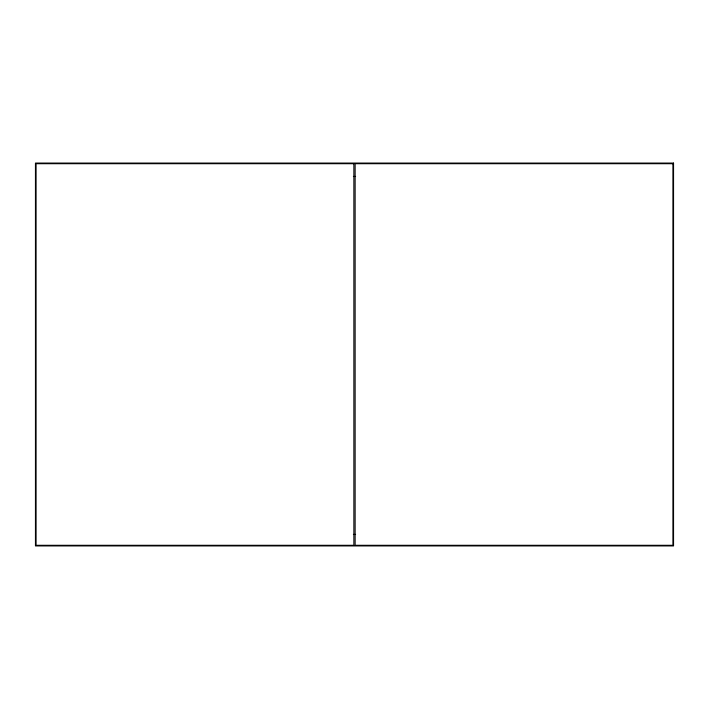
<?xml version="1.0" encoding="UTF-8"?>
<svg xmlns="http://www.w3.org/2000/svg" width="709" height="709" viewBox="0 0 709 709"><rect width="100%" height="100%" fill="white"/><g stroke="black" fill="none" stroke-linecap="round" stroke-linejoin="round"><path stroke-width="1.06" d="M353.392 176.47L355.608 176.47M353.392 534.444L355.608 534.444M673.55 163.07L35.45 163.07L35.45 545.93L673.55 545.93L673.55 163.07M353.862 163.708L36.088 163.708L36.088 545.292L353.862 545.292L353.862 163.708M672.912 163.708L355.138 163.708L355.138 545.292L672.912 545.292L672.912 163.708"/></g></svg>
